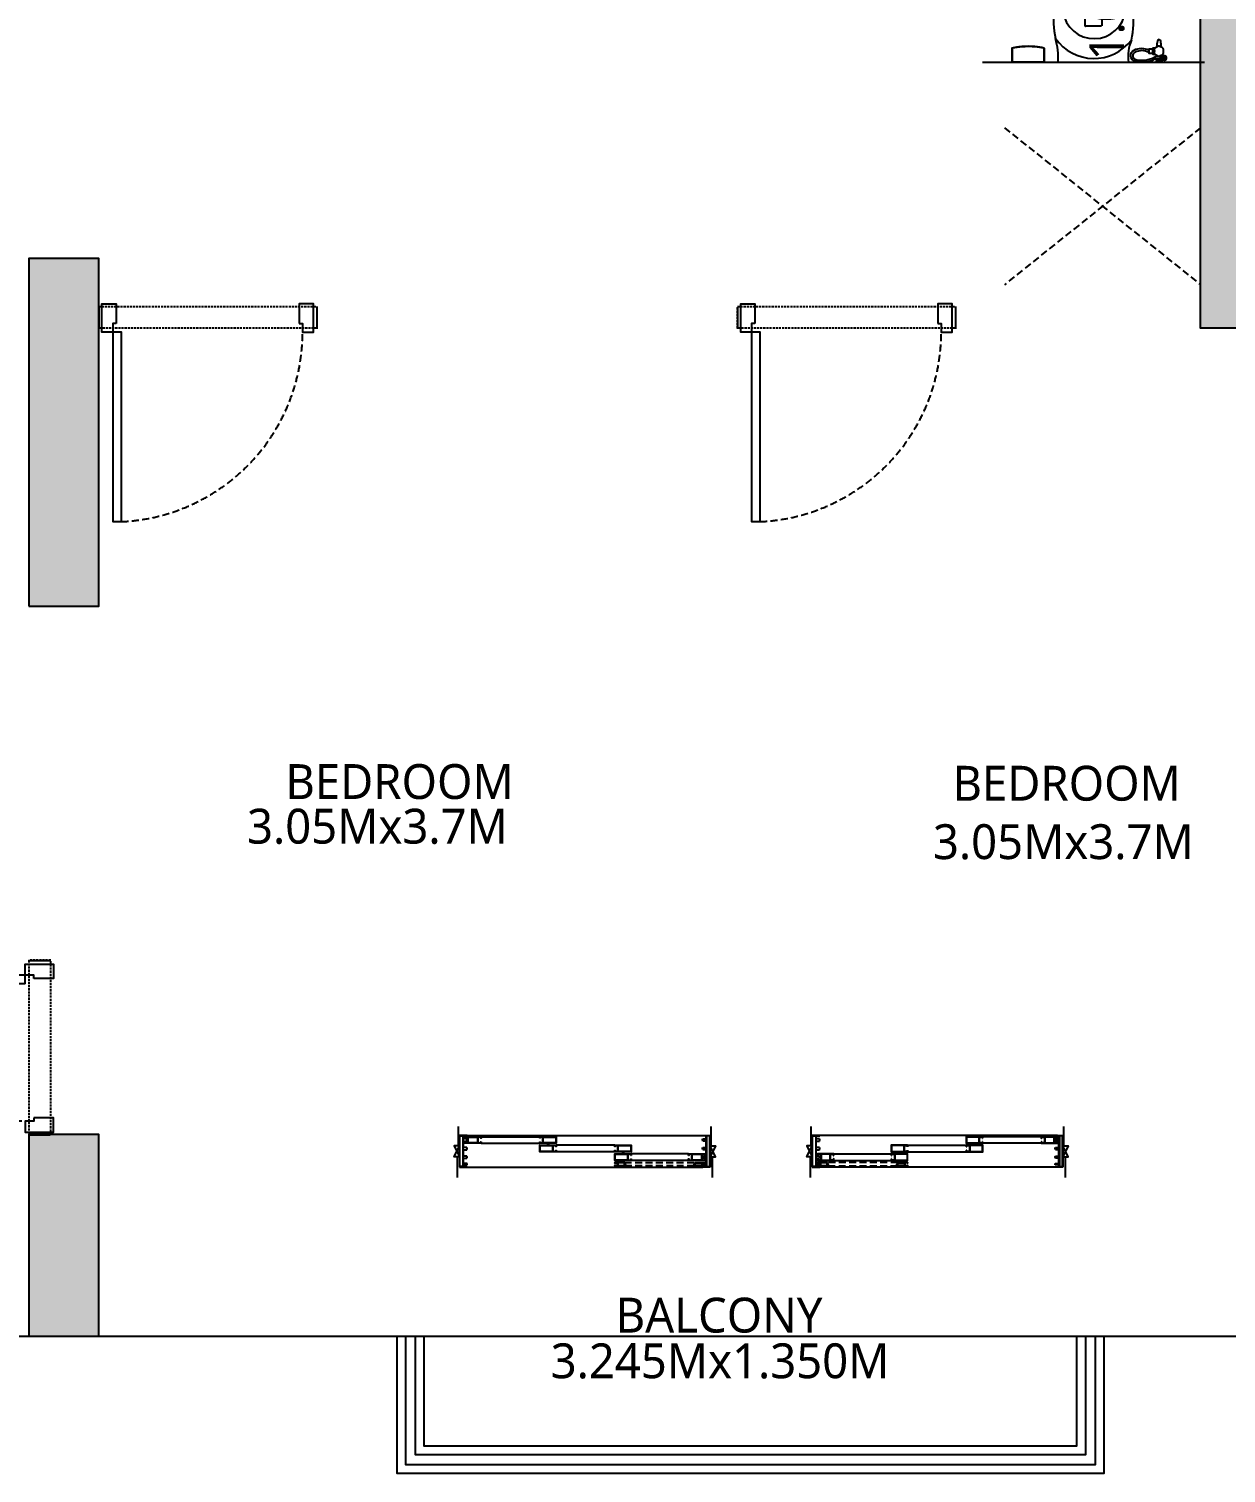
# Model space of a CAD drawing. Header units: millimetres. Extents: x 2061841 to 105821645, y -77612 to 48520811.
# Drawn here: x 105488241 to 105493733, y 48475285 to 48481912 of the extents above; entities that cross this region are included whole.
import ezdxf

# ---------------------------------------------------------------- set-up
doc = ezdxf.new("R2010")
doc.units = ezdxf.units.MM
doc.header["$LTSCALE"] = 10
doc.header["$MEASUREMENT"] = 0
doc.linetypes.add('HIDDEN2', pattern=[4.7625, 3.175, -1.5875])
for name, color, linetype in [('A-ANNO-LABL', 140, 'Continuous'), ('A-DOOR', 6, 'Continuous'), ('A-ELEV-HIDN', 54, 'HIDDEN2'), ('A-FLOR-FNSH', 74, 'Continuous'), ('A-FLOR-HRAL', 200, 'Continuous'), ('A-GLAZ-FRAM', 74, 'Continuous'), ('A-WALL-FNSH', 8, 'Continuous'), ('AP-SANR-FIXT', 74, 'Continuous'), ('AS-COLS', 2, 'Continuous'), ('PL_MASTER SITE LAYOUT_PLAN_17.08.2024_R1$0$AC-BWAL', 140, 'Continuous'), ('S-OPENING', 6, 'Continuous'), ('xb_type d_second fl_typ_fl$0$A-DOOR', 8, 'Continuous'), ('xb_type d_second fl_typ_fl$0$A-WALL', 8, 'Continuous'), ('xr_TDT02_Toilet_01_settingout$0$A-ELEV-FINE', 8, 'Continuous')]:
    doc.layers.add(name, color=color, linetype=linetype)
doc.layers.add('S-STRCOL HATCH', color=33, linetype='Continuous', lineweight=9)
doc.styles.add('Lucida SU', font='l_10646.ttf')

# ---------------------------------------------------------------- blocks, each defined once
blk = doc.blocks.new('xb_type d_second fl_typ_fl$0$Door frame 100wall')
blk.add_lwpolyline([(-80, 75), (-65, 75), (-65, 115), (-15, 115), (-15, -15), (-80, -15)], close=True)
at = {"layer": 'xb_type d_second fl_typ_fl$0$A-WALL'}
blk.add_line((0, 0), (0, 100), dxfattribs=at)
blk = doc.blocks.new('xb_type d_second fl_typ_fl$0$bedroom door')
blk.add_lwpolyline([(105.1, -983.9), (105.1, -115), (65.1, -115), (65.1, -983.9), (105.1, -983.9)])
at = {"layer": 'A-ELEV-HIDN'}
blk.add_arc((65.1, -115), 869.9, 272.63566, 0, dxfattribs=at)
at = {"rotation": 180}
blk.add_blockref('xb_type d_second fl_typ_fl$0$Door frame 100wall', (0, 0), dxfattribs=at)
at = {"xscale": -1, "rotation": 180}
blk.add_blockref('xb_type d_second fl_typ_fl$0$Door frame 100wall', (1000, 0), dxfattribs=at)
blk = doc.blocks.new('xb_type d_second fl_typ_fl$0$toilet door')
at = {"layer": 'A-ELEV-HIDN'}
blk.add_arc((-1763.3, 7052.9), 711.1, 96.47028, 177.00714, dxfattribs=at)
at = {"layer": 'xb_type d_second fl_typ_fl$0$A-DOOR'}
for p, q in [((-1843.4, 7090), (-1843.4, 7759.4)), ((-1843.4, 7759.4), (-1803.4, 7759.4)), ((-1803.4, 7090), (-1803.4, 7759.4)), ((-1843.4, 7090), (-1803.4, 7090))]:
    blk.add_line(p, q, dxfattribs=at)
at = {"layer": 'xb_type d_second fl_typ_fl$0$A-DOOR', "xscale": -1}
blk.add_blockref('xb_type d_second fl_typ_fl$0$Door frame 100wall', (-2538.4, 6975), dxfattribs=at)
at = {"layer": 'xb_type d_second fl_typ_fl$0$A-DOOR'}
blk.add_blockref('xb_type d_second fl_typ_fl$0$Door frame 100wall', (-1738.4, 6975), dxfattribs=at)
blk = doc.blocks.new('Alframe Door 3T+W')
for p, q in [((35, 145.7), (0, 145.7)), ((0, 145.7), (0, 0)), ((1.3, 2), (1.3, 143.7)), ((1.3, 143.7), (16.1, 143.7)), ((16.1, 143.7), (16.1, 2)), ((18, 129.5), (18, 144.2)), ((18, 144.2), (35, 144.2)), ((35, 144.2), (35, 145.7)), ((34.1, 129.5), (18, 129.5)), ((18, 90), (18, 119.5)), ((18, 119.5), (34.1, 119.5)), ((34.1, 90), (18, 90)), ((18, 50.5), (18, 80)), ((18, 80), (34.1, 80)), ((0, 0), (35, 0)), ((16.1, 2), (1.3, 2)), ((34.1, 50.5), (18, 50.5)), ((18, 16.9), (18, 40.5)), ((18, 40.5), (34.1, 40.5)), ((34.8, 16.9), (18, 16.9)), ((18, 1.5), (18, 11.1)), ((18, 11.1), (34.8, 11.1)), ((35, 1.5), (18, 1.5)), ((35, 0), (35, 1.5))]:
    blk.add_line(p, q)
for centre, start, end in [((22.8, 124.5), 336, 24), ((22.8, 85), 336, 24), ((22.8, 45.5), 336, 24), ((22.8, 14), 346.32448, 13.67552)]:
    blk.add_arc(centre, 12.3, start, end)
blk = doc.blocks.new('Alframe Win shutter wmesh')
for points in [[(7.5, -46), (7.5, 0), (4.5, 0), (4.5, -1.2), (6.2, -1.2), (6.2, -13.1), (-6.2, -13.1), (-6.2, -1.2), (-4.5, -1.2), (-4.5, 0), (-7.5, 0), (-7.5, -50), (-1, -50), (-1, -48), (-2, -48), (-2, -49), (-6.2, -49), (-6.2, -46)], [(6.2, -14.1), (-6.2, -14.1), (-6.2, -45), (6.2, -45)]]:
    blk.add_lwpolyline(points, close=True)
blk = doc.blocks.new('Al frame Door shutter 1')
blk.add_lwpolyline([(8, -60), (15, -60), (15, 15), (8, 15), (8, 13.5), (13.5, 13.5), (13.5, 0), (-13.5, 0), (-13.5, 13.5), (-8, 13.5), (-8, 15), (-15, 15), (-15, -60), (-8, -60), (-8, -58.5), (-13.5, -58.5), (-13.5, -45), (13.5, -45), (13.5, -58.5), (8, -58.5), (8, -60)])
blk.add_lwpolyline([(-13.5, -43.5), (13.5, -43.5), (13.5, -1.5), (-13.5, -1.5)], close=True)
blk = doc.blocks.new('Al frame Door shutter 2')
for p, q in [((-8, 75), (-15, 75)), ((-13.5, 60), (-13.5, 73.5)), ((-13.5, 73.5), (-8, 73.5)), ((-8, 73.5), (-8, 75)), ((15, 75), (8, 75)), ((8, 75), (8, 73.5)), ((8, 73.5), (13.5, 73.5)), ((13.5, 73.5), (13.5, 60)), ((15, 34.5), (15, 75)), ((13.5, 60), (-13.5, 60)), ((13.5, 58.5), (-13.5, 58.5)), ((-13.5, 58.5), (-13.5, 1.5)), ((-13.5, 1.5), (13.5, 1.5)), ((13.5, 1.5), (13.5, 58.5)), ((15, 34.5), (18.5, 34.5)), ((19, 33.2), (15, 33.2)), ((21.3, 37.3), (18.5, 34.5)), ((22.2, 36.4), (19, 33.2)), ((22.2, 36.4), (21.3, 37.3))]:
    blk.add_line(p, q)
blk.add_lwpolyline([(-15, 75), (-15, 0), (15, 0), (15, 33.2)])
blk = doc.blocks.new('*U683')
for p, q in [((49.9, 178.8), (1150.1, 178.8)), ((123.9, 172.6), (393, 172.6)), ((123.9, 142.6), (393, 142.6)), ((737.1, 133.1), (468, 133.1)), ((737.1, 103.1), (468, 103.1)), ((1076.1, 93.6), (812.1, 93.6)), ((49.9, 33.1), (1141.1, 33.1)), ((1076.1, 63.6), (812.1, 63.6))]:
    blk.add_line(p, q)
at = {"linetype": 'HIDDEN2'}
for p, q in [((783.1, 54.6), (1105.1, 54.6)), ((1101.1, 39.6), (787.1, 39.6))]:
    blk.add_line(p, q, dxfattribs=at)
at = {"color": 251}
for points in [[(25, 80.9), (0, 80.9), (25, 130.9), (0, 130.9), (25, 80.9), (25, 130.9)], [(1175, 80.9), (1200, 80.9), (1175, 130.9), (1200, 130.9), (1175, 80.9), (1175, 130.9)]]:
    blk.add_lwpolyline(points, dxfattribs=at)
at = {"layer": 'A-WALL-FNSH'}
for p, q in [((20, 130.9), (20, 220)), ((1180, 130.9), (1180, 220)), ((15, 80.9), (15, -15)), ((1185, 80.9), (1185, -15))]:
    blk.add_line(p, q, dxfattribs=at)
blk.add_blockref('Alframe Door 3T+W', (25, 33.1))
at = {"xscale": -1}
for name, p, rotation in [('Al frame Door shutter 1', (63.9, 157.6), 90), ('Al frame Door shutter 2', (468, 157.6), 90), ('Al frame Door shutter 2', (393, 118.1), 270), ('Al frame Door shutter 2', (812.1, 118.1), 90), ('Al frame Door shutter 2', (737.1, 78.6), 270), ('Al frame Door shutter 1', (1136.1, 78.6), 270), ('Alframe Win shutter wmesh', (1151.1, 47.1), 270)]:
    blk.add_blockref(name, p, dxfattribs=dict(at, rotation=rotation))
blk.add_blockref('Alframe Door 3T+W', (1175, 33.1), dxfattribs=at)
at = {"rotation": 90.00000000000001}
blk.add_blockref('Alframe Win shutter wmesh', (737.1, 47.1), dxfattribs=at)
blk = doc.blocks.new('*U684')
for p, q in [((49.9, 178.8), (1150.1, 178.8)), ((123.9, 172.6), (393, 172.6)), ((123.9, 142.6), (393, 142.6)), ((737.1, 133.1), (468, 133.1)), ((737.1, 103.1), (468, 103.1)), ((1076.1, 93.6), (812.1, 93.6)), ((49.9, 33.1), (1141.1, 33.1)), ((1076.1, 63.6), (812.1, 63.6))]:
    blk.add_line(p, q)
at = {"linetype": 'HIDDEN2'}
for p, q in [((783.1, 54.6), (1105.1, 54.6)), ((1101.1, 39.6), (787.1, 39.6))]:
    blk.add_line(p, q, dxfattribs=at)
at = {"color": 251}
for points in [[(25, 80.9), (0, 80.9), (25, 130.9), (0, 130.9), (25, 80.9), (25, 130.9)], [(1175, 80.9), (1200, 80.9), (1175, 130.9), (1200, 130.9), (1175, 80.9), (1175, 130.9)]]:
    blk.add_lwpolyline(points, dxfattribs=at)
at = {"layer": 'A-WALL-FNSH'}
for p, q in [((20, 130.9), (20, 220)), ((1180, 130.9), (1180, 220)), ((15, 80.9), (15, -15)), ((1185, 80.9), (1185, -15))]:
    blk.add_line(p, q, dxfattribs=at)
blk.add_blockref('Alframe Door 3T+W', (25, 33.1))
at = {"xscale": -1}
for name, p, rotation in [('Al frame Door shutter 1', (63.9, 157.6), 90), ('Al frame Door shutter 2', (468, 157.6), 90), ('Al frame Door shutter 2', (393, 118.1), 270), ('Al frame Door shutter 2', (812.1, 118.1), 90), ('Al frame Door shutter 2', (737.1, 78.6), 270), ('Al frame Door shutter 1', (1136.1, 78.6), 270), ('Alframe Win shutter wmesh', (1151.1, 47.1), 270)]:
    blk.add_blockref(name, p, dxfattribs=dict(at, rotation=rotation))
blk.add_blockref('Alframe Door 3T+W', (1175, 33.1), dxfattribs=at)
at = {"rotation": 90.00000000000001}
blk.add_blockref('Alframe Win shutter wmesh', (737.1, 47.1), dxfattribs=at)
blk = doc.blocks.new('xr_TDT02_Toilet_01_settingout$0$wc')
at = {"layer": 'AP-SANR-FIXT', "ltscale": 0.2}
for p, q in [((20461.6, 4689.7), (20497.7, 4689.7)), ((20461.7, 4678.8), (20497.7, 4678.8)), ((20486.6, 4691.9), (20469.3, 4691.9)), ((20469.3, 4678.8), (20469.3, 4671.7)), ((20486.6, 4678.8), (20486.6, 4672.2)), ((20740, 4462.3), (20740, 4536.7)), ((20741.2, 4537.9), (20815.6, 4537.9)), ((20816.8, 4536.7), (20816.8, 4462.3))]:
    blk.add_line(p, q, dxfattribs=at)
for points in [[(20471.3, 4681, 0.336902), (20471.3, 4687.4), (20453.3, 4687.4, 0.507062), (20453.3, 4681)], [(20457.1, 4643.7, 0.066607), (20460.1, 4638.4, -0.017063), (20475.3, 4629.7, 0.066607), (20481.4, 4629.7, -0.017063), (20496.6, 4638.4, 0.066607), (20499.7, 4643.7, -0.017063), (20499.7, 4661.3, 0.066607), (20496.6, 4666.6, -0.017063), (20481.4, 4675.3, 0.066607), (20475.3, 4675.3, -0.017063), (20460.1, 4666.6, 0.066607), (20457.1, 4661.3, -0.017063)]]:
    blk.add_lwpolyline(points, format="xyb", close=True, dxfattribs=at)
for points in [[(20469.3, 4689.7), (20469.3, 4691.9), (20465.8, 4695.5), (20465.8, 4703.5), (20490.1, 4703.5), (20490.1, 4695.5), (20486.6, 4691.9), (20486.6, 4689.7)], [(20497.2, 4639.2), (20506.1, 4639.2), (20506.1, 4665.8), (20497.2, 4665.8)]]:
    blk.add_lwpolyline(points, dxfattribs=at)
for points in [[(20525, 4659.1, 0.260106), (20587.7, 4657.6, 0.770876), (20584, 4691, 0.197727), (20497.7, 4678.8), (20497.7, 4689.7, -0.200316), (20586.3, 4699.5, -0.713234), (20592, 4647.6, -0.235015), (20525, 4646.8)], [(20467.4, 4634.4, 0.031577), (20470.4, 4606.4, 0.908601), (20485.5, 4606.4, 0.031024), (20488.5, 4633.9)]]:
    blk.add_lwpolyline(points, format="xyb", dxfattribs=at)
blk.add_lwpolyline([(20506.1, 4643.9), (20525, 4643.9), (20525, 4661.1), (20506.1, 4661.1)], close=True, dxfattribs=at)
for centre, radius, start, end in [((20453.3, 4684.2), 9.98, 18.81137, 341.38957), ((20411.1, 4679.4), 208.8, 338.08842, 6.70125), ((20776.2, 4470), 216, 35.17577, 142.48796), ((21291.6, 4686.1), 351.1, 177.12121, 195.14807), ((21075.2, 4500.6), 481, 167.89854, 184.84559), ((20775.6, 4450.6), 144.6, 8.36699, 173.12963), ((20541.5, 4502.1), 421.4, 354.25739, 12.64046), ((20815.6, 4536.7), 1.26, 0, 90), ((21011.6, 4496.9), 417.4, 185.07634, 222.29996), ((20901.7, 4455.1), 270, 177.28237, 230.29514), ((20778.4, 4457.7), 38.7, 173.18772, 6.81228), ((20601, 4472.2), 317.7, 314.86936, 359.91057), ((20528.1, 4501.3), 434.7, 318.92109, 354.55067), ((20778.1, 4490.2), 247.7, 258.61457, 280.93916), ((20780, 4451.5), 247.7, 251.88898, 287.81677)]:
    blk.add_arc(centre, radius, start, end, dxfattribs=at)
blk.add_rational_spline([(21005.4, 4703.3), (21005.4, 4679), (21005.4, 4654.7), (21005.4, 4646.2), (21005.4, 4637.7), (21078.3, 4622.9), (21151.3, 4637.6), (21151.3, 4646.1), (21151.3, 4654.6), (21151.3, 4678.9), (21151.3, 4703.3)], [1, 1, 1, 1, 1, 0.980198019802, 1, 1, 1, 1, 1], degree=2, knots=[0, 0, 0, 1, 1, 2, 2, 2.398675, 2.398675, 3.398675, 3.398675, 4.398675, 4.398675, 4.398675], dxfattribs=at)
at = {"layer": 'AP-SANR-FIXT'}
blk.add_rational_spline([(21151.3, 4703.3), (21078.4, 4703.3), (21005.4, 4703.3), (21005.4, 4679), (21005.4, 4654.7), (21005.4, 4646.2), (21005.4, 4637.7), (21078.3, 4622.9), (21151.3, 4637.6), (21151.3, 4646.1), (21151.3, 4654.6), (21151.3, 4678.9), (21151.3, 4703.3)], [1, 1, 1, 1, 1, 1, 1, 0.980198019802, 1, 1, 1, 1, 1], degree=2, knots=[0, 0, 0, 1, 1, 2, 2, 3, 3, 3.398675, 3.398675, 4.398675, 4.398675, 5.398675, 5.398675, 5.398675], dxfattribs=at)
blk = doc.blocks.new('TOWER-A TYPICAL FLOOR FRAMING PLAN N')
at = {"layer": 'S-STRCOL HATCH'}
h = blk.add_hatch(color=256, dxfattribs=at)
h.dxf.hatch_style = 1
h.paths.add_polyline_path([(102733365.7, 48581273.8), (102733365.7, 48578553.2), (102730615.7, 48578553.2), (102730615.7, 48581953.9), (102730935.7, 48581953.9), (102730935.7, 48578873.2), (102733035.7, 48578873.2), (102733035.7, 48581273.8)])
h = blk.add_hatch(color=256, dxfattribs=at)
h.dxf.hatch_style = 1
h.paths.add_polyline_path([(102725240.7, 48577278.3), (102725560.7, 48577278.3), (102725560.7, 48578872.5), (102725240.7, 48578872.5)])
h = blk.add_hatch(color=256, dxfattribs=at)
h.dxf.hatch_style = 1
h.paths.add_polyline_path([(102725240.7, 48573928.3), (102725560.7, 48573928.3), (102725560.7, 48574853.2), (102725240.7, 48574853.2)])
at = {"layer": 'A-ELEV-HIDN'}
for p, q in [((102729715.7, 48579473.1), (102730615.7, 48578752.5)), ((102730615.7, 48579473.1), (102729715.7, 48578752.5))]:
    blk.add_line(p, q, dxfattribs=at)
at = {"layer": 'A-ELEV-HIDN', "ltscale": 0.3, "elevation": 0}
for points in [[(102725560.7, 48578652.5), (102726560.7, 48578652.5), (102726560.7, 48578552.5), (102725560.7, 48578552.5)], [(102728490.7, 48578652.5), (102729490.7, 48578652.5), (102729490.7, 48578552.5), (102728490.7, 48578552.5)], [(102725340.7, 48575652.5), (102725240.7, 48575652.5), (102725240.7, 48574852.5), (102725340.7, 48574852.5)]]:
    blk.add_lwpolyline(points, close=True, dxfattribs=at)
at = {"layer": 'A-FLOR-FNSH'}
blk.add_line((102730633.5, 48579773.1), (102729615.7, 48579773.1), dxfattribs=at)
at = {"layer": 'A-FLOR-HRAL'}
for points in [[(102726927.7, 48573924.3), (102726927.7, 48573299.3), (102730173.6, 48573299.3), (102730173.6, 48573924.3)], [(102726967.7, 48573924.3), (102726967.7, 48573339.3), (102730133.6, 48573339.3), (102730133.6, 48573924.3)], [(102727012.7, 48573924.3), (102727012.7, 48573384.3), (102730088.6, 48573384.3), (102730088.6, 48573924.3)], [(102727052.7, 48573924.3), (102727052.7, 48573424.3), (102730048.6, 48573424.3), (102730048.6, 48573924.3)]]:
    blk.add_lwpolyline(points, dxfattribs=at)
at = {"layer": 'AS-COLS', "elevation": 0}
for points in [[(102733365.7, 48581272.8), (102733365.7, 48578552.5), (102730615.7, 48578552.5), (102730615.7, 48581953.2), (102730935.7, 48581953.2), (102730935.7, 48578872.5), (102733035.7, 48578873.1), (102733035.7, 48581273.4)], [(102725240.7, 48577277.5), (102725560.7, 48577277.5), (102725560.7, 48578872.5), (102725240.7, 48578872.5)]]:
    blk.add_lwpolyline(points, close=True, dxfattribs=at)
at = {"layer": 'AS-COLS'}
blk.add_lwpolyline([(102725240.7, 48573927.5), (102725560.7, 48573927.5), (102725560.7, 48574852.5), (102725240.7, 48574852.5)], close=True, dxfattribs=at)
at = {"layer": 'PL_MASTER SITE LAYOUT_PLAN_17.08.2024_R1$0$AC-BWAL', "elevation": 0}
blk.add_lwpolyline([(102721339.7, 48579899.3), (102721339.6, 48573927.5), (102748009.5, 48573927.4), (102748009.5, 48585100.5), (102727400.6, 48602274.5), (102721339.8, 48602274.5), (102721339.7, 48579899.3)], dxfattribs=at)
at = {"layer": 'A-DOOR'}
for p in [(102725560.7, 48578649.5), (102728490.7, 48578649.5, 0)]:
    blk.add_blockref('xb_type d_second fl_typ_fl$0$bedroom door', p, dxfattribs=at)
at = {"layer": 'A-DOOR', "rotation": 90}
blk.add_blockref('xb_type d_second fl_typ_fl$0$toilet door', (102732313, 48577387.7, 0), dxfattribs=at)
at = {"layer": 'A-GLAZ-FRAM'}
blk.add_blockref('*U683', (102727190.7, 48574670.4, 0), dxfattribs=at)
at = {"layer": 'A-GLAZ-FRAM', "xscale": -1}
blk.add_blockref('*U684', (102730008.9, 48574670.4, 0), dxfattribs=at)
at = {"layer": 'xr_TDT02_Toilet_01_settingout$0$A-ELEV-FINE', "linetype": 'Continuous', "rotation": 180}
blk.add_blockref('xr_TDT02_Toilet_01_settingout$0$wc', (102750903, 48584476.9), dxfattribs=at)
at = {"layer": 'A-ANNO-LABL', "style": 'Lucida SU'}
blk.add_text('1.0Mx1.50M', height=160, rotation=90, dxfattribs=at).set_placement((102730264.5, 48579781.9, 207.4))
for s, p in [('BEDROOM', (102726416.8, 48576392.6, 207.4)), ('BEDROOM', (102729477.4, 48576384.9, 207.4)), ('3.05Mx3.7M', (102726241.2, 48576187.9, 207.4)), ('3.05Mx3.7M', (102729387.9, 48576116.9, 207.4)), ('BALCONY', (102727932.2, 48573944.2, 207.4)), ('3.245Mx1.350M', (102727634.3, 48573734.7, 207.4))]:
    blk.add_text(s, height=160, dxfattribs=at).set_placement(p)

msp = doc.modelspace()

# ---------------------------------------------------------------- block references
at = {"layer": 'S-OPENING'}
msp.add_blockref('TOWER-A TYPICAL FLOOR FRAMING PLAN N', (2763000.3, -98014.7), dxfattribs=at)

doc.saveas('drawing.dxf')
